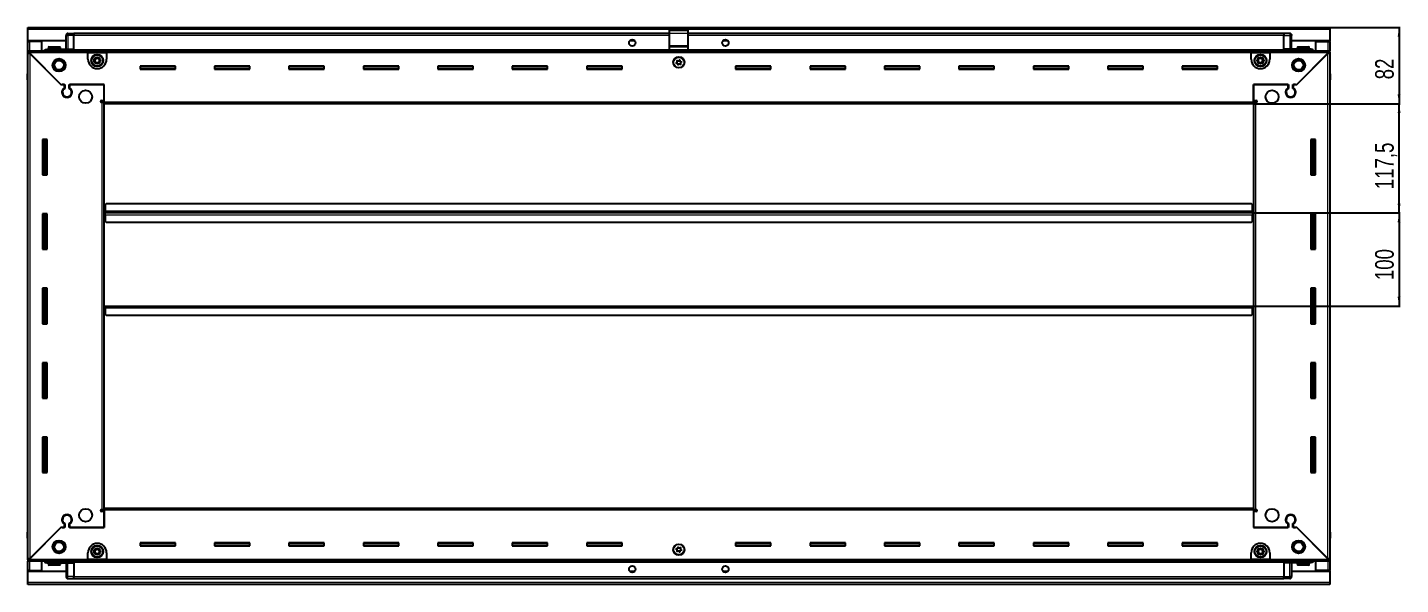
# Model space of a CAD drawing. Header units: millimetres. Extents: x 1256 to 5857, y -275 to 1912.
# Drawn here: x 4382 to 5857, y 1148 to 1747 of the extents above; entities that cross this region are included whole.
import ezdxf

# ---------------------------------------------------------------- set-up
doc = ezdxf.new("R2010")
doc.units = ezdxf.units.MM
doc.layers.add('FORMAT', color=7, linetype='Continuous')
doc.styles.add('SLDTEXTSTYLE0', font='TXT', dxfattribs={"width": 0.75})
doc.dimstyles.new('SLDDIMSTYLE0', dxfattribs={"dimtxt": 20, "dimasz": 10, "dimexe": 0, "dimexo": 0.0625, "dimgap": 5, "dimtad": 2, "dimdec": 1, "dimrnd": 1e-09, "dimzin": 12, "dimdsep": 46, "dimtxsty": 'SLDTEXTSTYLE0', "dimsah": 1, "dimcen": 0.09, "dimadec": 0, "dimazin": 3, "dimtfac": 1, "dimtofl": 0, "dimtmove": 0, "dimatfit": 3, "dimfxl": 0, "dimfrac": 2, "dimtolj": 1, "dimtzin": 12, "dimarcsym": 0})

# ---------------------------------------------------------------- blocks, each defined once
blk = doc.blocks.new('_D_6')
at = {"layer": 'FORMAT'}
for p, q in [((5781.3, 1746.6), (5856.8, 1746.6)), ((5855.8, 1746.6), (5855.8, 1664.6)), ((5699.3, 1664.6), (5856.8, 1664.6))]:
    blk.add_line(p, q, dxfattribs=at)
for points in [[(5855.8, 1746.6), (5854.2, 1736.6), (5857.3, 1736.6)], [(5855.8, 1664.6), (5857.3, 1674.6), (5854.2, 1674.6)]]:
    blk.add_solid(points, dxfattribs=at)
at = {"layer": 'FORMAT', "insert": (5830, 1690.8), "char_height": 20, "attachment_point": 1, "rotation": 90, "style": 'SLDTEXTSTYLE0'}
blk.add_mtext('82', dxfattribs=at)
blk = doc.blocks.new('_D_7')
at = {"layer": 'FORMAT'}
for p, q in [((5699.3, 1664.6), (5856.8, 1664.6)), ((5855.8, 1547.1), (5855.8, 1664.6)), ((5698.3, 1547.1), (5856.8, 1547.1))]:
    blk.add_line(p, q, dxfattribs=at)
for points in [[(5855.8, 1664.6), (5854.2, 1654.6), (5857.3, 1654.6)], [(5855.8, 1547.1), (5857.3, 1557.1), (5854.2, 1557.1)]]:
    blk.add_solid(points, dxfattribs=at)
at = {"layer": 'FORMAT', "insert": (5830, 1572.6), "char_height": 20, "attachment_point": 1, "rotation": 90, "style": 'SLDTEXTSTYLE0'}
blk.add_mtext('117,5', dxfattribs=at)
blk = doc.blocks.new('_D_8')
at = {"layer": 'FORMAT'}
for p, q in [((5698.3, 1547.1), (5856.8, 1547.1)), ((5855.8, 1547.1), (5855.8, 1447.1)), ((5698.3, 1447.1), (5856.8, 1447.1))]:
    blk.add_line(p, q, dxfattribs=at)
for points in [[(5855.8, 1547.1), (5854.2, 1537.1), (5857.3, 1537.1)], [(5855.8, 1447.1), (5857.3, 1457.1), (5854.2, 1457.1)]]:
    blk.add_solid(points, dxfattribs=at)
at = {"layer": 'FORMAT', "insert": (5830, 1474.9), "char_height": 20, "attachment_point": 1, "rotation": 90, "style": 'SLDTEXTSTYLE0'}
blk.add_mtext('100', dxfattribs=at)

msp = doc.modelspace()

# ---------------------------------------------------------------- linework, layer by layer
at = {"color": 7, "linetype": 'Continuous', "lineweight": 25}
for p, q in [((4382.27, 1744.5), (4382.27, 1746.6)), ((4382.27, 1746.6), (5781.27, 1746.6)), ((4382.27, 1732.1), (4382.27, 1744.5)), ((5071.77, 1743.6), (5091.77, 1743.6)), ((5071.77, 1740.34), (5071.77, 1743.6)), ((5091.77, 1740.34), (5091.77, 1743.6)), ((5781.27, 1746.6), (5781.27, 1744.5)), ((5781.27, 1744.5), (5781.27, 1732.1)), ((4423.27, 1732.1), (4382.27, 1732.1)), ((4382.27, 1731.6), (4382.27, 1732.1)), ((4382.27, 1721.35), (4382.27, 1731.6)), ((4382.27, 1731.6), (4384.37, 1731.6)), ((4383.77, 1731.6), (4383.77, 1732.1)), ((4397.27, 1731.6), (4384.37, 1731.6)), ((4397.27, 1721.35), (4397.27, 1731.6)), ((4423.27, 1723.1), (4423.27, 1738.1)), ((4423.95, 1739.6), (4423.95, 1739.6)), ((4425.27, 1740.1), (4431.77, 1740.1)), ((4425.27, 1740.1), (4431.77, 1740.1)), ((4431.77, 1740.1), (4431.77, 1740.1)), ((4431.77, 1740.1), (4431.77, 1740.1)), ((4431.77, 1740.1), (4431.77, 1738.1)), ((5071.77, 1739.95), (4431.77, 1739.95)), ((4431.77, 1723.1), (4431.77, 1738.1)), ((5034.64, 1732.1), (5028.9, 1732.1)), ((5071.77, 1727.19), (5071.77, 1740.34)), ((5071.77, 1726.1), (5071.77, 1727.19)), ((5091.77, 1727.19), (5091.77, 1740.34)), ((5731.77, 1739.95), (5091.77, 1739.95)), ((5091.77, 1726.1), (5091.77, 1727.19)), ((5134.64, 1732.1), (5128.9, 1732.1)), ((5731.77, 1740.1), (5731.77, 1740.1)), ((5738.27, 1740.1), (5731.77, 1740.1)), ((5738.27, 1740.1), (5731.77, 1740.1)), ((5731.77, 1740.1), (5731.77, 1738.1)), ((5731.77, 1723.1), (5731.77, 1738.1)), ((5740.27, 1738.1), (5740.27, 1738.1)), ((5740.27, 1723.1), (5740.27, 1738.1)), ((5781.27, 1732.1), (5740.27, 1732.1)), ((5766.27, 1721.35), (5766.27, 1731.6)), ((5766.27, 1731.6), (5779.17, 1731.6)), ((5779.17, 1731.6), (5781.27, 1731.6)), ((5779.77, 1731.6), (5779.77, 1732.1)), ((5781.27, 1731.6), (5781.27, 1732.1)), ((5781.27, 1731.6), (5781.27, 1721.35)), ((4382.27, 1719.85), (4382.27, 1721.35)), ((4382.27, 1721.35), (4383.27, 1721.35)), ((4382.27, 1719.35), (4382.27, 1719.85)), ((4382.27, 1719.85), (4383.27, 1719.85)), ((4382.27, 1174.85), (4382.27, 1719.35)), ((4383.77, 1719.35), (4382.27, 1719.35)), ((4383.27, 1721.35), (4446.77, 1721.35)), ((4383.27, 1719.85), (4383.27, 1721.35)), ((4383.87, 1719.25), (4417.77, 1685.35)), ((4418.47, 1684.65), (4384.37, 1718.75)), ((4402.77, 1723.1), (4431.77, 1723.1)), ((4404.27, 1725), (4404.27, 1723.1)), ((4405.07, 1725.8), (4416.47, 1725.8)), ((4417.27, 1723.1), (4417.27, 1725)), ((4431.7, 1721.35), (4431.77, 1723.07)), ((4431.77, 1723.1), (4431.77, 1722.6)), ((4431.77, 1721.95), (5731.77, 1721.95)), ((4446.77, 1719.25), (4446.77, 1721.35)), ((4446.77, 1721.35), (4466.77, 1721.35)), ((4446.77, 1719.85), (4466.77, 1719.85)), ((4446.77, 1712.35), (4446.77, 1719.25)), ((4466.77, 1721.35), (4466.77, 1719.25)), ((4466.77, 1721.35), (5696.77, 1721.35)), ((4466.77, 1719.25), (4466.77, 1712.35)), ((5071.77, 1726.1), (5091.77, 1726.1)), ((5071.77, 1722.6), (5071.77, 1726.1)), ((5071.77, 1722.6), (5091.77, 1722.6)), ((5075.77, 1722.6), (5075.77, 1721.95)), ((5078.27, 1721.95), (5078.27, 1722.6)), ((5085.27, 1721.95), (5085.27, 1722.6)), ((5087.77, 1721.95), (5087.77, 1722.6)), ((5091.77, 1722.6), (5091.77, 1726.1)), ((5696.77, 1719.25), (5696.77, 1721.35)), ((5696.77, 1721.35), (5716.77, 1721.35)), ((5696.77, 1719.85), (5716.77, 1719.85)), ((5696.77, 1712.35), (5696.77, 1719.25)), ((5716.77, 1721.35), (5716.77, 1719.25)), ((5716.77, 1721.35), (5780.27, 1721.35)), ((5716.77, 1719.25), (5716.77, 1712.35)), ((5731.77, 1723.1), (5731.77, 1722.6)), ((5760.77, 1723.1), (5731.77, 1723.1)), ((5731.77, 1723.07), (5731.85, 1721.35)), ((5779.17, 1718.75), (5745.07, 1684.65)), ((5745.77, 1685.35), (5779.67, 1719.25)), ((5746.27, 1725), (5746.27, 1723.1)), ((5747.07, 1725.8), (5758.47, 1725.8)), ((5759.27, 1723.1), (5759.27, 1725)), ((5779.77, 1719.35), (5781.27, 1719.35)), ((5780.27, 1719.85), (5780.27, 1721.35)), ((5780.27, 1721.35), (5781.27, 1721.35)), ((5780.27, 1719.85), (5781.27, 1719.85)), ((5781.27, 1719.85), (5781.27, 1721.35)), ((5781.27, 1719.85), (5781.27, 1719.35)), ((5781.27, 1719.35), (5781.27, 1174.85)), ((4540.77, 1705.1), (4502.77, 1705.1)), ((4502.77, 1705.1), (4502.77, 1701.6)), ((4540.77, 1702.35), (4502.77, 1702.35)), ((4502.77, 1701.6), (4540.77, 1701.6)), ((4540.77, 1701.6), (4540.77, 1705.1)), ((4620.77, 1705.1), (4582.77, 1705.1)), ((4582.77, 1705.1), (4582.77, 1701.6)), ((4620.77, 1702.35), (4582.77, 1702.35)), ((4582.77, 1701.6), (4620.77, 1701.6)), ((4620.77, 1701.6), (4620.77, 1705.1)), ((4700.77, 1705.1), (4662.77, 1705.1)), ((4662.77, 1705.1), (4662.77, 1701.6)), ((4700.77, 1702.35), (4662.77, 1702.35)), ((4662.77, 1701.6), (4700.77, 1701.6)), ((4700.77, 1701.6), (4700.77, 1705.1)), ((4780.77, 1705.1), (4742.77, 1705.1)), ((4742.77, 1705.1), (4742.77, 1701.6)), ((4780.77, 1702.35), (4742.77, 1702.35)), ((4742.77, 1701.6), (4780.77, 1701.6)), ((4780.77, 1701.6), (4780.77, 1705.1)), ((4860.77, 1705.1), (4822.77, 1705.1)), ((4822.77, 1705.1), (4822.77, 1701.6)), ((4860.77, 1702.35), (4822.77, 1702.35)), ((4822.77, 1701.6), (4860.77, 1701.6)), ((4860.77, 1701.6), (4860.77, 1705.1)), ((4940.77, 1705.1), (4902.77, 1705.1)), ((4902.77, 1705.1), (4902.77, 1701.6)), ((4940.77, 1702.35), (4902.77, 1702.35)), ((4902.77, 1701.6), (4940.77, 1701.6)), ((4940.77, 1701.6), (4940.77, 1705.1)), ((5020.77, 1705.1), (4982.77, 1705.1)), ((4982.77, 1705.1), (4982.77, 1701.6)), ((5020.77, 1702.35), (4982.77, 1702.35)), ((4982.77, 1701.6), (5020.77, 1701.6)), ((5020.77, 1701.6), (5020.77, 1705.1)), ((5180.77, 1705.1), (5142.77, 1705.1)), ((5142.77, 1705.1), (5142.77, 1701.6)), ((5180.77, 1702.35), (5142.77, 1702.35)), ((5142.77, 1701.6), (5180.77, 1701.6)), ((5180.77, 1701.6), (5180.77, 1705.1)), ((5260.77, 1705.1), (5222.77, 1705.1)), ((5222.77, 1705.1), (5222.77, 1701.6)), ((5260.77, 1702.35), (5222.77, 1702.35)), ((5222.77, 1701.6), (5260.77, 1701.6)), ((5260.77, 1701.6), (5260.77, 1705.1)), ((5340.77, 1705.1), (5302.77, 1705.1)), ((5302.77, 1705.1), (5302.77, 1701.6)), ((5340.77, 1702.35), (5302.77, 1702.35)), ((5302.77, 1701.6), (5340.77, 1701.6)), ((5340.77, 1701.6), (5340.77, 1705.1)), ((5420.77, 1705.1), (5382.77, 1705.1)), ((5382.77, 1705.1), (5382.77, 1701.6)), ((5420.77, 1702.35), (5382.77, 1702.35)), ((5382.77, 1701.6), (5420.77, 1701.6)), ((5420.77, 1701.6), (5420.77, 1705.1)), ((5500.77, 1705.1), (5462.77, 1705.1)), ((5462.77, 1705.1), (5462.77, 1701.6)), ((5500.77, 1702.35), (5462.77, 1702.35)), ((5462.77, 1701.6), (5500.77, 1701.6)), ((5500.77, 1701.6), (5500.77, 1705.1)), ((5580.77, 1705.1), (5542.77, 1705.1)), ((5542.77, 1705.1), (5542.77, 1701.6)), ((5580.77, 1702.35), (5542.77, 1702.35)), ((5542.77, 1701.6), (5580.77, 1701.6)), ((5580.77, 1701.6), (5580.77, 1705.1)), ((5660.77, 1705.1), (5622.77, 1705.1)), ((5622.77, 1705.1), (5622.77, 1701.6)), ((5660.77, 1702.35), (5622.77, 1702.35)), ((5622.77, 1701.6), (5660.77, 1701.6)), ((5660.77, 1701.6), (5660.77, 1705.1)), ((5781.27, 1697.93), (5781.27, 1697.93)), ((4381.77, 1696.6), (4381.77, 1690.1)), ((4381.77, 1690.1), (4381.77, 1696.6)), ((4381.77, 1690.1), (4381.77, 1690.1)), ((4382.27, 1690.1), (4381.77, 1690.1)), ((4381.92, 1690.1), (4381.92, 1204.1)), ((4417.77, 1685.35), (4421.97, 1685.35)), ((4419.17, 1685.35), (4418.47, 1684.65)), ((4421.27, 1685.35), (4419.17, 1685.35)), ((4421.27, 1685.35), (4421.27, 1681.46)), ((4421.97, 1685.35), (4421.97, 1681.07)), ((4426.57, 1685.35), (4464.27, 1685.35)), ((4426.57, 1681.07), (4426.57, 1685.35)), ((4427.27, 1681.46), (4427.27, 1685.35)), ((4464.27, 1685.35), (4427.27, 1685.35)), ((4464.27, 1666.7), (4464.27, 1685.35)), ((4464.27, 1668.1), (4464.27, 1685.35)), ((5699.27, 1685.35), (5736.97, 1685.35)), ((5699.27, 1666.7), (5699.27, 1685.35)), ((5699.27, 1685.35), (5699.27, 1668.1)), ((5736.27, 1685.35), (5699.27, 1685.35)), ((5736.27, 1685.35), (5736.27, 1681.46)), ((5736.97, 1685.35), (5736.97, 1681.07)), ((5741.57, 1685.35), (5745.77, 1685.35)), ((5741.57, 1681.07), (5741.57, 1685.35)), ((5744.37, 1685.35), (5742.27, 1685.35)), ((5742.27, 1681.46), (5742.27, 1685.35)), ((5745.07, 1684.65), (5744.37, 1685.35)), ((5781.27, 1690.1), (5781.77, 1690.1)), ((5781.62, 1204.1), (5781.62, 1690.1)), ((5781.77, 1696.6), (5781.77, 1690.1)), ((5781.77, 1690.1), (5781.77, 1696.6)), ((5781.77, 1690.1), (5781.77, 1690.1)), ((5781.77, 1690.1), (5781.77, 1690.1)), ((4422.27, 1672.49), (4422.27, 1671.73)), ((4461.42, 1668.1), (4464.27, 1668.1)), ((5699.27, 1668.1), (5702.12, 1668.1)), ((5741.27, 1672.49), (5741.27, 1671.73)), ((4462.17, 1666.1), (4461.42, 1666.1)), ((4462.17, 1666.1), (4464.27, 1666.1)), ((4464.27, 1667.1), (4462.27, 1667.1)), ((4462.27, 1667.1), (4462.27, 1666.1)), ((4464.27, 1664.6), (4464.27, 1666.7)), ((5699.27, 1664.6), (4464.27, 1664.6)), ((4464.27, 1229.6), (4464.27, 1664.6)), ((5701.27, 1667.1), (5699.27, 1667.1)), ((5699.27, 1666.7), (5699.27, 1664.6)), ((5699.27, 1666.1), (5701.37, 1666.1)), ((5699.27, 1664.6), (5699.27, 1229.6)), ((5701.27, 1666.1), (5701.27, 1667.1)), ((5702.12, 1666.1), (5701.37, 1666.1)), ((4402.77, 1626.1), (4397.77, 1626.1)), ((4397.77, 1626.1), (4397.77, 1588.1)), ((4399.92, 1588.1), (4399.92, 1626.1)), ((4401.71, 1588.1), (4401.71, 1626.1)), ((4401.75, 1588.1), (4401.75, 1626.1)), ((4402.77, 1588.1), (4402.77, 1626.1)), ((5760.77, 1626.1), (5760.77, 1588.1)), ((5765.77, 1626.1), (5760.77, 1626.1)), ((5761.79, 1626.1), (5761.79, 1588.1)), ((5761.83, 1626.1), (5761.83, 1588.1)), ((5763.62, 1626.1), (5763.62, 1588.1)), ((5765.77, 1588.1), (5765.77, 1626.1)), ((4397.77, 1588.1), (4402.77, 1588.1)), ((5760.77, 1588.1), (5765.77, 1588.1)), ((4465.27, 1549.95), (4465.02, 1549.95)), ((4465.02, 1549.95), (4465.02, 1547.1)), ((4466.27, 1557.1), (4465.27, 1556.1)), ((4465.27, 1556.1), (4465.27, 1549.2)), ((5697.27, 1557.1), (4466.27, 1557.1)), ((5698.27, 1556.1), (5697.27, 1557.1)), ((5698.27, 1549.2), (5698.27, 1556.1)), ((5698.52, 1549.95), (5698.27, 1549.95)), ((5698.52, 1547.1), (5698.52, 1549.95)), ((4402.77, 1546.1), (4397.77, 1546.1)), ((4397.77, 1546.1), (4397.77, 1508.1)), ((4399.92, 1508.1), (4399.92, 1546.1)), ((4401.71, 1508.1), (4401.71, 1546.1)), ((4401.75, 1508.1), (4401.75, 1546.1)), ((4402.77, 1508.1), (4402.77, 1546.1)), ((4465.02, 1547.1), (4464.27, 1547.1)), ((4465.02, 1547.1), (4465.02, 1544.25)), ((4465.02, 1544.25), (4465.27, 1544.25)), ((4465.27, 1547.1), (4465.27, 1549.2)), ((4465.27, 1545), (4465.27, 1547.1)), ((5698.27, 1547.1), (4465.27, 1547.1)), ((4465.27, 1545), (4465.27, 1538.1)), ((4465.27, 1538.1), (4466.27, 1537.1)), ((4466.27, 1537.1), (5697.27, 1537.1)), ((5697.27, 1537.1), (5698.27, 1538.1)), ((5698.27, 1549.2), (5698.27, 1547.1)), ((5698.27, 1547.1), (5698.27, 1545)), ((5698.27, 1538.1), (5698.27, 1545)), ((5698.27, 1544.25), (5698.52, 1544.25)), ((5698.52, 1544.25), (5698.52, 1547.1)), ((5699.27, 1547.1), (5698.52, 1547.1)), ((5760.77, 1546.1), (5760.77, 1508.1)), ((5765.77, 1546.1), (5760.77, 1546.1)), ((5761.79, 1546.1), (5761.79, 1508.1)), ((5761.83, 1546.1), (5761.83, 1508.1)), ((5763.62, 1546.1), (5763.62, 1508.1)), ((5765.77, 1508.1), (5765.77, 1546.1)), ((4397.77, 1508.1), (4402.77, 1508.1)), ((5760.77, 1508.1), (5765.77, 1508.1)), ((4402.77, 1466.1), (4397.77, 1466.1)), ((4397.77, 1466.1), (4397.77, 1428.1)), ((4399.92, 1428.1), (4399.92, 1466.1)), ((4401.71, 1428.1), (4401.71, 1466.1)), ((4401.75, 1428.1), (4401.75, 1466.1)), ((4402.77, 1428.1), (4402.77, 1466.1)), ((5760.77, 1466.1), (5760.77, 1428.1)), ((5765.77, 1466.1), (5760.77, 1466.1)), ((5761.79, 1466.1), (5761.79, 1428.1)), ((5761.83, 1466.1), (5761.83, 1428.1)), ((5763.62, 1466.1), (5763.62, 1428.1)), ((5765.77, 1428.1), (5765.77, 1466.1)), ((4464.27, 1447.1), (4465.02, 1447.1)), ((4465.02, 1447.1), (4465.02, 1444.25)), ((4465.27, 1445), (4465.27, 1447.1)), ((4465.27, 1447.1), (5698.27, 1447.1)), ((5698.27, 1447.1), (5698.27, 1445)), ((5698.52, 1444.25), (5698.52, 1447.1)), ((5698.52, 1447.1), (5699.27, 1447.1)), ((4465.02, 1444.25), (4465.27, 1444.25)), ((4465.27, 1445), (4465.27, 1438.1)), ((4465.27, 1438.1), (4466.27, 1437.1)), ((4466.27, 1437.1), (5697.27, 1437.1)), ((5697.27, 1437.1), (5698.27, 1438.1)), ((5698.27, 1438.1), (5698.27, 1445)), ((5698.27, 1444.25), (5698.52, 1444.25)), ((4397.77, 1428.1), (4402.77, 1428.1)), ((5760.77, 1428.1), (5765.77, 1428.1)), ((4402.77, 1386.1), (4397.77, 1386.1)), ((4397.77, 1386.1), (4397.77, 1348.1)), ((4399.92, 1348.1), (4399.92, 1386.1)), ((4401.71, 1348.1), (4401.71, 1386.1)), ((4401.75, 1348.1), (4401.75, 1386.1)), ((4402.77, 1348.1), (4402.77, 1386.1)), ((5760.77, 1386.1), (5760.77, 1348.1)), ((5765.77, 1386.1), (5760.77, 1386.1)), ((5761.79, 1386.1), (5761.79, 1348.1)), ((5761.83, 1386.1), (5761.83, 1348.1)), ((5763.62, 1386.1), (5763.62, 1348.1)), ((5765.77, 1348.1), (5765.77, 1386.1)), ((4397.77, 1348.1), (4402.77, 1348.1)), ((5760.77, 1348.1), (5765.77, 1348.1)), ((4402.77, 1306.1), (4397.77, 1306.1)), ((4397.77, 1306.1), (4397.77, 1268.1)), ((4399.92, 1268.1), (4399.92, 1306.1)), ((4401.71, 1268.1), (4401.71, 1306.1)), ((4401.75, 1268.1), (4401.75, 1306.1)), ((4402.77, 1268.1), (4402.77, 1306.1)), ((5760.77, 1306.1), (5760.77, 1268.1)), ((5765.77, 1306.1), (5760.77, 1306.1)), ((5761.79, 1306.1), (5761.79, 1268.1)), ((5761.83, 1306.1), (5761.83, 1268.1)), ((5763.62, 1306.1), (5763.62, 1268.1)), ((5765.77, 1268.1), (5765.77, 1306.1)), ((4397.77, 1268.1), (4402.77, 1268.1)), ((5760.77, 1268.1), (5765.77, 1268.1)), ((4461.42, 1228.1), (4462.17, 1228.1)), ((4464.27, 1226.1), (4461.42, 1226.1)), ((4464.27, 1228.1), (4462.17, 1228.1)), ((4462.27, 1228.1), (4462.27, 1227.1)), ((4462.27, 1227.1), (4464.27, 1227.1)), ((4464.27, 1229.6), (5699.27, 1229.6)), ((4464.27, 1227.5), (4464.27, 1229.6)), ((4464.27, 1227.5), (4464.27, 1208.85)), ((4464.27, 1208.85), (4464.27, 1226.1)), ((5699.27, 1229.6), (5699.27, 1227.5)), ((5701.37, 1228.1), (5699.27, 1228.1)), ((5699.27, 1227.5), (5699.27, 1208.85)), ((5699.27, 1227.1), (5701.27, 1227.1)), ((5699.27, 1226.1), (5699.27, 1208.85)), ((5702.12, 1226.1), (5699.27, 1226.1)), ((5701.27, 1227.1), (5701.27, 1228.1)), ((5701.37, 1228.1), (5702.12, 1228.1)), ((4421.27, 1212.74), (4421.27, 1208.85)), ((4421.97, 1213.14), (4421.97, 1208.85)), ((4422.27, 1222.48), (4422.27, 1221.72)), ((4426.57, 1208.85), (4426.57, 1213.14)), ((4427.27, 1208.85), (4427.27, 1212.74)), ((5736.27, 1212.74), (5736.27, 1208.85)), ((5736.97, 1213.14), (5736.97, 1208.85)), ((5741.27, 1222.48), (5741.27, 1221.72)), ((5741.57, 1208.85), (5741.57, 1213.14)), ((5742.27, 1208.85), (5742.27, 1212.74)), ((4381.77, 1204.1), (4381.77, 1204.1)), ((4381.77, 1197.6), (4381.77, 1204.1)), ((4381.77, 1204.1), (4381.77, 1204.1)), ((4381.77, 1204.1), (4381.77, 1197.6)), ((4382.27, 1204.1), (4381.77, 1204.1)), ((4382.27, 1196.28), (4382.27, 1196.28)), ((4417.77, 1208.85), (4383.87, 1174.95)), ((4384.37, 1175.45), (4418.47, 1209.55)), ((4421.97, 1208.85), (4417.77, 1208.85)), ((4418.47, 1209.55), (4419.17, 1208.85)), ((4419.17, 1208.85), (4421.27, 1208.85)), ((4464.27, 1208.85), (4426.57, 1208.85)), ((4427.27, 1208.85), (4464.27, 1208.85)), ((5736.97, 1208.85), (5699.27, 1208.85)), ((5699.27, 1208.85), (5736.27, 1208.85)), ((5745.77, 1208.85), (5741.57, 1208.85)), ((5742.27, 1208.85), (5744.37, 1208.85)), ((5744.37, 1208.85), (5745.07, 1209.55)), ((5745.07, 1209.55), (5779.17, 1175.45)), ((5779.67, 1174.95), (5745.77, 1208.85)), ((5781.27, 1204.1), (5781.77, 1204.1)), ((5781.77, 1204.1), (5781.77, 1204.1)), ((5781.77, 1197.6), (5781.77, 1204.1)), ((5781.77, 1204.1), (5781.77, 1197.6)), ((4446.77, 1174.95), (4446.77, 1181.85)), ((4466.77, 1181.85), (4466.77, 1174.95)), ((4540.77, 1192.6), (4502.77, 1192.6)), ((4502.77, 1192.6), (4502.77, 1189.1)), ((4502.77, 1191.85), (4540.77, 1191.85)), ((4502.77, 1189.1), (4540.77, 1189.1)), ((4540.77, 1189.1), (4540.77, 1192.6)), ((4620.77, 1192.6), (4582.77, 1192.6)), ((4582.77, 1192.6), (4582.77, 1189.1)), ((4582.77, 1191.85), (4620.77, 1191.85)), ((4582.77, 1189.1), (4620.77, 1189.1)), ((4620.77, 1189.1), (4620.77, 1192.6)), ((4700.77, 1192.6), (4662.77, 1192.6)), ((4662.77, 1192.6), (4662.77, 1189.1)), ((4662.77, 1191.85), (4700.77, 1191.85)), ((4662.77, 1189.1), (4700.77, 1189.1)), ((4700.77, 1189.1), (4700.77, 1192.6)), ((4780.77, 1192.6), (4742.77, 1192.6)), ((4742.77, 1192.6), (4742.77, 1189.1)), ((4742.77, 1191.85), (4780.77, 1191.85)), ((4742.77, 1189.1), (4780.77, 1189.1)), ((4780.77, 1189.1), (4780.77, 1192.6)), ((4860.77, 1192.6), (4822.77, 1192.6)), ((4822.77, 1192.6), (4822.77, 1189.1)), ((4822.77, 1191.85), (4860.77, 1191.85)), ((4822.77, 1189.1), (4860.77, 1189.1)), ((4860.77, 1189.1), (4860.77, 1192.6)), ((4940.77, 1192.6), (4902.77, 1192.6)), ((4902.77, 1192.6), (4902.77, 1189.1)), ((4902.77, 1191.85), (4940.77, 1191.85)), ((4902.77, 1189.1), (4940.77, 1189.1)), ((4940.77, 1189.1), (4940.77, 1192.6)), ((5020.77, 1192.6), (4982.77, 1192.6)), ((4982.77, 1192.6), (4982.77, 1189.1)), ((4982.77, 1191.85), (5020.77, 1191.85)), ((4982.77, 1189.1), (5020.77, 1189.1)), ((5020.77, 1189.1), (5020.77, 1192.6)), ((5180.77, 1192.6), (5142.77, 1192.6)), ((5142.77, 1192.6), (5142.77, 1189.1)), ((5142.77, 1191.85), (5180.77, 1191.85)), ((5142.77, 1189.1), (5180.77, 1189.1)), ((5180.77, 1189.1), (5180.77, 1192.6)), ((5260.77, 1192.6), (5222.77, 1192.6)), ((5222.77, 1192.6), (5222.77, 1189.1)), ((5222.77, 1191.85), (5260.77, 1191.85)), ((5222.77, 1189.1), (5260.77, 1189.1)), ((5260.77, 1189.1), (5260.77, 1192.6)), ((5340.77, 1192.6), (5302.77, 1192.6)), ((5302.77, 1192.6), (5302.77, 1189.1)), ((5302.77, 1191.85), (5340.77, 1191.85)), ((5302.77, 1189.1), (5340.77, 1189.1)), ((5340.77, 1189.1), (5340.77, 1192.6)), ((5420.77, 1192.6), (5382.77, 1192.6)), ((5382.77, 1192.6), (5382.77, 1189.1)), ((5382.77, 1191.85), (5420.77, 1191.85)), ((5382.77, 1189.1), (5420.77, 1189.1)), ((5420.77, 1189.1), (5420.77, 1192.6)), ((5500.77, 1192.6), (5462.77, 1192.6)), ((5462.77, 1192.6), (5462.77, 1189.1)), ((5462.77, 1191.85), (5500.77, 1191.85)), ((5462.77, 1189.1), (5500.77, 1189.1)), ((5500.77, 1189.1), (5500.77, 1192.6)), ((5580.77, 1192.6), (5542.77, 1192.6)), ((5542.77, 1192.6), (5542.77, 1189.1)), ((5542.77, 1191.85), (5580.77, 1191.85)), ((5542.77, 1189.1), (5580.77, 1189.1)), ((5580.77, 1189.1), (5580.77, 1192.6)), ((5660.77, 1192.6), (5622.77, 1192.6)), ((5622.77, 1192.6), (5622.77, 1189.1)), ((5622.77, 1191.85), (5660.77, 1191.85)), ((5622.77, 1189.1), (5660.77, 1189.1)), ((5660.77, 1189.1), (5660.77, 1192.6)), ((5696.77, 1174.95), (5696.77, 1181.85)), ((5716.77, 1181.85), (5716.77, 1174.95)), ((4382.27, 1174.35), (4382.27, 1174.85)), ((4383.77, 1174.85), (4382.27, 1174.85)), ((4382.27, 1174.35), (4382.27, 1172.85)), ((4383.27, 1174.35), (4382.27, 1174.35)), ((4382.27, 1162.6), (4382.27, 1172.85)), ((4383.27, 1172.85), (4382.27, 1172.85)), ((4383.27, 1174.35), (4383.27, 1172.85)), ((4446.77, 1172.85), (4383.27, 1172.85)), ((4397.27, 1162.6), (4397.27, 1172.85)), ((4402.77, 1171.1), (4431.77, 1171.1)), ((4404.27, 1171.1), (4404.27, 1169.2)), ((4408.84, 1168.4), (4405.07, 1168.4)), ((4416.47, 1168.4), (4408.84, 1168.4)), ((4417.27, 1169.2), (4417.27, 1171.1)), ((4423.27, 1171.1), (4423.27, 1156.1)), ((4431.77, 1171.14), (4431.7, 1172.85)), ((5731.77, 1172.25), (4431.77, 1172.25)), ((4431.77, 1171.1), (4431.77, 1171.6)), ((4431.77, 1171.1), (4431.77, 1156.1)), ((4446.77, 1172.85), (4446.77, 1174.95)), ((4466.77, 1174.35), (4446.77, 1174.35)), ((4466.77, 1172.85), (4446.77, 1172.85)), ((4466.77, 1174.95), (4466.77, 1172.85)), ((5696.77, 1172.85), (4466.77, 1172.85)), ((5696.77, 1172.85), (5696.77, 1174.95)), ((5716.77, 1174.35), (5696.77, 1174.35)), ((5716.77, 1172.85), (5696.77, 1172.85)), ((5716.77, 1174.95), (5716.77, 1172.85)), ((5780.27, 1172.85), (5716.77, 1172.85)), ((5731.85, 1172.85), (5731.77, 1171.14)), ((5731.77, 1171.1), (5731.77, 1171.6)), ((5760.77, 1171.1), (5731.77, 1171.1)), ((5731.77, 1171.1), (5731.77, 1156.1)), ((5740.27, 1171.1), (5740.27, 1156.1)), ((5746.27, 1171.1), (5746.27, 1169.2)), ((5754.06, 1168.4), (5747.07, 1168.4)), ((5758.47, 1168.4), (5754.06, 1168.4)), ((5759.27, 1169.2), (5759.27, 1171.1)), ((5766.27, 1162.6), (5766.27, 1172.85)), ((5779.77, 1174.85), (5781.27, 1174.85)), ((5780.27, 1174.35), (5780.27, 1172.85)), ((5781.27, 1174.35), (5780.27, 1174.35)), ((5781.27, 1172.85), (5780.27, 1172.85)), ((5781.27, 1174.85), (5781.27, 1174.35)), ((5781.27, 1174.35), (5781.27, 1172.85)), ((5781.27, 1172.85), (5781.27, 1162.6)), ((4384.37, 1162.6), (4382.27, 1162.6)), ((4382.27, 1162.1), (4382.27, 1162.6)), ((4382.27, 1162.1), (4423.27, 1162.1)), ((4382.27, 1149.7), (4382.27, 1162.1)), ((4383.77, 1162.1), (4383.77, 1162.6)), ((4384.37, 1162.6), (4397.27, 1162.6)), ((4423.27, 1156.1), (4423.27, 1156.1)), ((4425.27, 1154.1), (4431.77, 1154.1)), ((4425.27, 1154.1), (4431.77, 1154.1)), ((4431.77, 1154.1), (4431.77, 1156.1)), ((4431.77, 1154.25), (5731.77, 1154.25)), ((4431.77, 1154.1), (4431.77, 1154.1)), ((5028.9, 1162.1), (5034.64, 1162.1)), ((5128.9, 1162.1), (5134.64, 1162.1)), ((5731.77, 1154.1), (5731.77, 1156.1)), ((5738.27, 1154.1), (5731.77, 1154.1)), ((5731.77, 1154.1), (5731.77, 1154.1)), ((5731.77, 1154.1), (5731.77, 1154.1)), ((5738.27, 1154.1), (5731.77, 1154.1)), ((5739.59, 1154.6), (5739.59, 1154.6)), ((5740.27, 1162.1), (5781.27, 1162.1)), ((5779.17, 1162.6), (5766.27, 1162.6)), ((5781.27, 1162.6), (5779.17, 1162.6)), ((5779.77, 1162.1), (5779.77, 1162.6)), ((5781.27, 1162.1), (5781.27, 1162.6)), ((5781.27, 1162.1), (5781.27, 1149.7)), ((4382.27, 1147.6), (4382.27, 1149.7)), ((5781.27, 1147.6), (4382.27, 1147.6)), ((5781.27, 1149.7), (5781.27, 1147.6))]:
    msp.add_line(p, q, dxfattribs=at)
at = {"color": 8, "linetype": 'Continuous', "lineweight": 18}
for p, q in [((5781.27, 1744.5), (4382.27, 1744.5)), ((4384.37, 1731.6), (4384.37, 1732.1)), ((4384.37, 1721.35), (4384.37, 1731.6)), ((4423.27, 1738.1), (4425.27, 1738.1)), ((4425.27, 1740.1), (4425.27, 1738.1)), ((4425.27, 1738.1), (4425.27, 1723.1)), ((4431.77, 1738.1), (4425.27, 1738.1)), ((5071.77, 1737.95), (4431.77, 1737.95)), ((5071.77, 1740.34), (5091.77, 1740.34)), ((5071.77, 1727.19), (5091.77, 1727.19)), ((5731.77, 1737.95), (5091.77, 1737.95)), ((5731.77, 1738.1), (5738.27, 1738.1)), ((5738.27, 1740.1), (5738.27, 1738.1)), ((5740.27, 1738.1), (5738.27, 1738.1)), ((5738.27, 1738.1), (5738.27, 1723.1)), ((5779.17, 1732.1), (5779.17, 1731.6)), ((5779.17, 1731.6), (5779.17, 1721.35)), ((4446.77, 1719.25), (4383.87, 1719.25)), ((4384.37, 1718.75), (4384.37, 1175.45)), ((4404.27, 1725), (4417.27, 1725)), ((5071.77, 1722.6), (4431.77, 1722.6)), ((5731.77, 1721.37), (4431.77, 1721.37)), ((4446.77, 1719.25), (4466.77, 1719.25)), ((5696.77, 1719.25), (4466.77, 1719.25)), ((5077.77, 1721.95), (5077.77, 1722.6)), ((5085.77, 1721.95), (5085.77, 1722.6)), ((5731.77, 1722.6), (5091.77, 1722.6)), ((5696.77, 1719.25), (5716.77, 1719.25)), ((5779.67, 1719.25), (5716.77, 1719.25)), ((5746.27, 1725), (5759.27, 1725)), ((5779.17, 1175.45), (5779.17, 1718.75)), ((4382.27, 1696.6), (4381.77, 1696.6)), ((5781.27, 1696.6), (5781.77, 1696.6)), ((4462.17, 1228.1), (4462.17, 1666.1)), ((4464.27, 1666.7), (5699.27, 1666.7)), ((5701.37, 1666.1), (5701.37, 1228.1)), ((4399.27, 1626.1), (4399.27, 1588.1)), ((4400.51, 1626.1), (4400.51, 1588.1)), ((5763.03, 1588.1), (5763.03, 1626.1)), ((5764.27, 1588.1), (5764.27, 1626.1)), ((4399.27, 1546.1), (4399.27, 1508.1)), ((4400.51, 1546.1), (4400.51, 1508.1)), ((5698.27, 1549.2), (4465.27, 1549.2)), ((4465.27, 1545), (5698.27, 1545)), ((5763.03, 1508.1), (5763.03, 1546.1)), ((5764.27, 1508.1), (5764.27, 1546.1)), ((4399.27, 1466.1), (4399.27, 1428.1)), ((4400.51, 1466.1), (4400.51, 1428.1)), ((5763.03, 1428.1), (5763.03, 1466.1)), ((5764.27, 1428.1), (5764.27, 1466.1)), ((4465.27, 1445), (5698.27, 1445)), ((4399.27, 1386.1), (4399.27, 1348.1)), ((4400.51, 1386.1), (4400.51, 1348.1)), ((5763.03, 1348.1), (5763.03, 1386.1)), ((5764.27, 1348.1), (5764.27, 1386.1)), ((4399.27, 1306.1), (4399.27, 1268.1)), ((4400.51, 1306.1), (4400.51, 1268.1)), ((5763.03, 1268.1), (5763.03, 1306.1)), ((5764.27, 1268.1), (5764.27, 1306.1)), ((5699.27, 1227.5), (4464.27, 1227.5)), ((4382.27, 1197.6), (4381.77, 1197.6)), ((5781.27, 1197.6), (5781.77, 1197.6)), ((4383.87, 1174.95), (4446.77, 1174.95)), ((4384.37, 1162.6), (4384.37, 1172.85)), ((4408.57, 1169.2), (4404.27, 1169.2)), ((4417.27, 1169.2), (4408.57, 1169.2)), ((4425.27, 1156.1), (4425.27, 1171.1)), ((4431.77, 1172.84), (5731.77, 1172.84)), ((4431.77, 1171.6), (5731.77, 1171.6)), ((4466.77, 1174.95), (4446.77, 1174.95)), ((4466.77, 1174.95), (5696.77, 1174.95)), ((5716.77, 1174.95), (5696.77, 1174.95)), ((5716.77, 1174.95), (5779.67, 1174.95)), ((5738.27, 1156.1), (5738.27, 1171.1)), ((5754.24, 1169.2), (5746.27, 1169.2)), ((5759.27, 1169.2), (5754.24, 1169.2)), ((5779.17, 1172.85), (5779.17, 1162.6)), ((4384.37, 1162.1), (4384.37, 1162.6)), ((4423.27, 1156.1), (4425.27, 1156.1)), ((4425.27, 1154.1), (4425.27, 1156.1)), ((4431.77, 1156.1), (4425.27, 1156.1)), ((4431.77, 1156.25), (5731.77, 1156.25)), ((5731.77, 1156.1), (5738.27, 1156.1)), ((5740.27, 1156.1), (5738.27, 1156.1)), ((5738.27, 1154.1), (5738.27, 1156.1)), ((5779.17, 1162.6), (5779.17, 1162.1)), ((5781.27, 1149.7), (4382.27, 1149.7))]:
    msp.add_line(p, q, dxfattribs=at)
at = {"color": 7, "linetype": 'Continuous', "lineweight": 25, "flags": 128}
msp.add_lwpolyline([(5740.12, 1738.86), (5740.23, 1738.49), (5740.27, 1738.1)], dxfattribs=at)
at = {"color": 7, "linetype": 'Continuous', "lineweight": 25}
for centre, radius in [((5031.77, 1730.1), 3.5), ((5131.77, 1730.1), 3.5), ((4415.77, 1706.1), 7), ((4415.77, 1706.1), 6.02), ((4456.77, 1711.1), 6.5), ((4456.77, 1711.1), 3.46), ((5081.77, 1709.1), 6), ((5081.77, 1708.95), 5.79), ((5706.77, 1711.1), 6.5), ((5706.77, 1711.1), 3.46), ((5747.77, 1706.1), 7), ((5747.77, 1706.1), 6.02), ((4415.77, 1706.1), 5.1), ((5081.77, 1708.95), 1.85), ((5747.77, 1706.1), 5.1), ((4444.27, 1672.1), 7), ((5719.27, 1672.1), 7), ((4444.27, 1222.1), 7), ((5719.27, 1222.1), 7), ((4415.77, 1188.1), 7), ((4415.77, 1188.1), 6.03), ((4415.77, 1188.1), 5.1), ((4456.77, 1183.1), 6.5), ((4456.77, 1183.1), 3.46), ((5081.77, 1185.1), 6), ((5081.77, 1185.25), 5.79), ((5081.77, 1185.25), 1.85), ((5706.77, 1183.1), 6.5), ((5706.77, 1183.1), 3.46), ((5747.77, 1188.1), 7), ((5747.77, 1188.1), 6.03), ((5747.77, 1188.1), 5.1), ((5031.77, 1164.1), 3.5), ((5131.77, 1164.1), 3.5)]:
    msp.add_circle(centre, radius, dxfattribs=at)
at = {"color": 8, "linetype": 'Continuous', "lineweight": 18}
for centre in [(4456.77, 1711.1), (5706.77, 1711.1), (4456.77, 1183.1), (5706.77, 1183.1)]:
    msp.add_circle(centre, 5.7, dxfattribs=at)
at = {"color": 7, "linetype": 'Continuous', "lineweight": 25}
for centre, radius, start, end in [((4425.27, 1738.1), 2, 90, 180), ((4425.27, 1738.1), 2, 90, 131.40962), ((5738.27, 1738.1), 2, 0, 90), ((4405.07, 1725), 0.8, 90, 180), ((4416.47, 1725), 0.8, 0, 90), ((4423.07, 1723.3), 0.2, 270, 0), ((4456.77, 1712.35), 10, 180, 270), ((4456.77, 1711.1), 2.5, 134.01559, 194.01559), ((4456.77, 1711.1), 2.5, 74.01559, 134.01559), ((4456.77, 1712.35), 10, 270, 0), ((4456.77, 1711.1), 2.5, 14.01559, 74.01559), ((4456.77, 1711.1), 2.5, 314.01559, 14.01559), ((5706.77, 1712.35), 10, 180, 270), ((5706.77, 1711.1), 2.5, 160.11158, 220.11158), ((5706.77, 1711.1), 2.5, 100.11158, 160.11158), ((5706.77, 1711.1), 2.5, 40.11158, 100.11158), ((5706.77, 1712.35), 10, 270, 0), ((5706.77, 1711.1), 2.5, 340.11158, 40.11158), ((5740.47, 1723.3), 0.2, 180, 270), ((5747.07, 1725), 0.8, 90, 180), ((5758.47, 1725), 0.8, 0, 90), ((4383.77, 1696.6), 2, 138.59038, 180), ((4456.77, 1711.1), 2.5, 194.01559, 254.01559), ((4456.77, 1711.1), 2.5, 254.01559, 314.01559), ((5706.77, 1711.1), 2.5, 220.11158, 280.11158), ((5706.77, 1711.1), 2.5, 280.11158, 340.11158), ((5779.77, 1696.6), 2, 33.94202, 41.40962), ((5779.77, 1696.6), 2, 0, 41.39416), ((5779.77, 1696.6), 2, 360, 18.58003), ((4424.27, 1676.85), 5.5, 123.05573, 56.94427), ((4424.27, 1676.85), 4.8, 118.63099, 61.36901), ((4461.42, 1667.1), 1, 90, 270), ((5702.12, 1667.1), 1, 270, 90), ((5739.27, 1676.85), 5.5, 123.05573, 56.94427), ((5739.27, 1676.85), 4.8, 118.63099, 61.36901), ((4461.42, 1227.1), 1, 90, 270), ((5702.12, 1227.1), 1, 270, 90), ((4424.27, 1217.35), 5.5, 303.05573, 236.94427), ((4424.27, 1217.35), 4.8, 298.63099, 241.36901), ((5739.27, 1217.35), 5.5, 303.05573, 236.94427), ((5739.27, 1217.35), 4.8, 298.63099, 241.36901), ((4383.77, 1197.6), 2, 180, 221.39416), ((5779.77, 1197.6), 2, 318.59038, 0), ((4456.77, 1181.85), 10, 90, 180), ((4456.77, 1183.1), 2.5, 127.47401, 187.47401), ((4456.77, 1183.1), 2.5, 187.47401, 247.47401), ((4456.77, 1183.1), 2.5, 67.47401, 127.47401), ((4456.77, 1183.1), 2.5, 247.47401, 307.47401), ((4456.77, 1181.85), 10, 0, 90), ((4456.77, 1183.1), 2.5, 7.47401, 67.47401), ((4456.77, 1183.1), 2.5, 307.47401, 7.47401), ((5706.77, 1181.85), 10, 90, 180), ((5706.77, 1183.1), 2.5, 147.04236, 207.04236), ((5706.77, 1183.1), 2.5, 207.04236, 267.04236), ((5706.77, 1183.1), 2.5, 87.04236, 147.04236), ((5706.77, 1183.1), 2.5, 267.04236, 327.04236), ((5706.77, 1181.85), 10, 0, 90), ((5706.77, 1183.1), 2.5, 27.04236, 87.04236), ((5706.77, 1183.1), 2.5, 327.04236, 27.04236), ((4405.07, 1169.2), 0.8, 180, 270), ((4416.47, 1169.2), 0.8, 270, 0), ((4423.07, 1170.9), 0.2, 0, 90), ((5740.47, 1170.9), 0.2, 90, 180), ((5747.07, 1169.2), 0.8, 180, 270), ((5758.47, 1169.2), 0.8, 270, 360), ((4425.27, 1156.1), 2, 180, 270), ((5738.27, 1156.1), 2, 270, 0), ((5738.27, 1156.1), 2, 270, 288.58003), ((5738.27, 1156.1), 2, 303.94202, 311.40962)]:
    msp.add_arc(centre, radius, start, end, dxfattribs=at)
for points, knots in [([(4382.27, 1719.35), (4382.3, 1719.31), (4382.35, 1719.22), (4382.74, 1719.09), (4383.3, 1718.95), (4383.88, 1718.84), (4384.24, 1718.78), (4384.37, 1718.75)], [0, 0, 0, 0, 0.2302553, 0.4485219, 0.6667858, 0.8850496, 1, 1, 1, 1]), ([(4383.87, 1719.25), (4383.82, 1719.51), (4383.73, 1720), (4383.6, 1720.64), (4383.47, 1721.11), (4383.36, 1721.33), (4383.29, 1721.35), (4383.27, 1721.35)], [0, 0, 0, 0, 0.2302553, 0.4485219, 0.6667858, 0.8850496, 1, 1, 1, 1]), ([(4399.56, 1721.35), (4399.67, 1721.55), (4400.06, 1722.2), (4401.22, 1722.91), (4402.25, 1723.04), (4402.77, 1723.1)], [0, 0, 0, 0, 0.1822499, 0.5911249, 1, 1, 1, 1]), ([(4431.77, 1723.1), (4431.77, 1723.07), (4431.77, 1722.99), (4431.77, 1722.37), (4431.77, 1721.81), (4431.77, 1721.44), (4431.77, 1721.43)], [0, 0, 0, 0, 0.3302672, 0.6605344, 0.9908016, 1, 1, 1, 1]), ([(4454, 1711.9), (4454.37, 1712.26), (4455.06, 1712.93), (4455.75, 1713.59), (4456.07, 1713.91)], [0, 0, 0, 0, 0.5346859, 1, 1, 1, 1]), ([(4454.69, 1709.1), (4454.61, 1709.43), (4454.41, 1710.23), (4454.17, 1711.2), (4454.03, 1711.78), (4454, 1711.9)], [0, 0, 0, 0, 0.3629006, 0.8668753, 1, 1, 1, 1]), ([(4456.07, 1713.91), (4456.57, 1713.76), (4457.49, 1713.5), (4458.42, 1713.23), (4458.85, 1713.11)], [0, 0, 0, 0, 0.53468586, 1, 1, 1, 1]), ([(4458.85, 1713.11), (4458.88, 1712.99), (4459.02, 1712.41), (4459.26, 1711.44), (4459.46, 1710.64), (4459.55, 1710.31)], [0, 0, 0, 0, 0.1331247, 0.6370994, 1, 1, 1, 1]), ([(5079.89, 1711.03), (5079.88, 1711.02), (5079.86, 1710.99), (5079.85, 1710.94), (5079.86, 1710.79), (5079.96, 1710.42), (5080.1, 1709.89), (5079.93, 1709.28), (5079.57, 1708.91), (5079.27, 1708.66), (5079.09, 1708.5), (5079.04, 1708.42), (5079.03, 1708.38), (5079.04, 1708.35), (5079.05, 1708.32), (5079.1, 1708.27), (5079.35, 1708.18), (5079.82, 1708.07), (5080.46, 1707.76), (5080.71, 1707.09), (5080.77, 1706.62), (5080.84, 1706.36), (5080.88, 1706.31), (5080.91, 1706.29), (5080.94, 1706.28), (5080.98, 1706.29), (5081.02, 1706.3), (5081.08, 1706.35), (5081.25, 1706.5), (5081.52, 1706.77), (5081.93, 1707.09), (5082.55, 1707.2), (5083.06, 1707.01), (5083.43, 1706.88), (5083.57, 1706.86), (5083.63, 1706.87), (5083.66, 1706.88), (5083.68, 1706.92), (5083.69, 1706.97), (5083.68, 1707.12), (5083.58, 1707.49), (5083.44, 1708.01), (5083.61, 1708.62), (5083.97, 1709), (5084.27, 1709.25), (5084.45, 1709.41), (5084.5, 1709.49), (5084.51, 1709.53), (5084.51, 1709.56), (5084.49, 1709.59), (5084.44, 1709.63), (5084.19, 1709.73), (5083.72, 1709.84), (5083.08, 1710.15), (5082.83, 1710.81), (5082.77, 1711.29), (5082.7, 1711.54), (5082.66, 1711.6), (5082.63, 1711.62), (5082.6, 1711.63), (5082.56, 1711.62), (5082.53, 1711.6), (5082.46, 1711.56), (5082.29, 1711.41), (5082.02, 1711.14), (5081.61, 1710.82), (5080.99, 1710.71), (5080.48, 1710.89), (5080.11, 1711.03), (5079.97, 1711.05), (5079.91, 1711.04), (5079.89, 1711.03), (5079.89, 1711.03)], [0, 0, 0, 0, 0.0020087, 0.00442, 0.0093647, 0.0255282, 0.0677053, 0.0957862, 0.1246456, 0.1503415, 0.1605194, 0.1633943, 0.1656965, 0.1672448, 0.1688741, 0.1707699, 0.1786058, 0.2119941, 0.2499945, 0.2879948, 0.3213831, 0.329219, 0.3311148, 0.3327441, 0.3342924, 0.3362166, 0.3385353, 0.3413178, 0.349662, 0.3753578, 0.4042173, 0.4322982, 0.4744753, 0.4906388, 0.4966691, 0.49844, 0.5, 0.5020087, 0.50442, 0.5093647, 0.5255282, 0.5677053, 0.5957862, 0.6246456, 0.6503415, 0.6605194, 0.6633943, 0.6656965, 0.6672448, 0.6688741, 0.6707699, 0.6786058, 0.7119941, 0.7499945, 0.7879948, 0.8213831, 0.829219, 0.8311148, 0.8327441, 0.8342924, 0.8362166, 0.8385353, 0.8413178, 0.849662, 0.8753578, 0.9042173, 0.9322982, 0.9744753, 0.9906388, 0.9966691, 0.99844, 1, 1, 1, 1]), ([(5703.93, 1710.6), (5703.97, 1710.72), (5704.17, 1711.28), (5704.51, 1712.21), (5704.79, 1712.99), (5704.91, 1713.31)], [0, 0, 0, 0, 0.1331247, 0.6370994, 1, 1, 1, 1]), ([(5704.91, 1713.31), (5705.42, 1713.4), (5706.37, 1713.57), (5707.31, 1713.74), (5707.75, 1713.82)], [0, 0, 0, 0, 0.53468586, 1, 1, 1, 1]), ([(5707.75, 1713.82), (5708.08, 1713.42), (5708.71, 1712.69), (5709.32, 1711.95), (5709.61, 1711.61)], [0, 0, 0, 0, 0.53468586, 1, 1, 1, 1]), ([(5731.77, 1723.1), (5731.77, 1723.07), (5731.77, 1722.99), (5731.77, 1722.37), (5731.77, 1721.81), (5731.77, 1721.44), (5731.77, 1721.43)], [0, 0, 0, 0, 0.3302662, 0.6605324, 0.9907986, 1, 1, 1, 1]), ([(5763.99, 1721.35), (5763.87, 1721.55), (5763.48, 1722.2), (5762.32, 1722.91), (5761.29, 1723.04), (5760.77, 1723.1)], [0, 0, 0, 0, 0.18224985, 0.59112493, 1, 1, 1, 1]), ([(5779.17, 1718.75), (5779.42, 1718.8), (5779.92, 1718.89), (5780.56, 1719.02), (5781.02, 1719.15), (5781.24, 1719.27), (5781.26, 1719.33), (5781.27, 1719.35)], [0, 0, 0, 0, 0.2302553, 0.4485219, 0.6667858, 0.8850496, 1, 1, 1, 1]), ([(5780.27, 1721.35), (5780.22, 1721.33), (5780.13, 1721.28), (5780, 1720.88), (5779.87, 1720.32), (5779.76, 1719.75), (5779.69, 1719.38), (5779.67, 1719.25)], [0, 0, 0, 0, 0.2302553, 0.4485219, 0.6667858, 0.8850496, 1, 1, 1, 1]), ([(4457.47, 1708.3), (4456.97, 1708.45), (4456.05, 1708.71), (4455.12, 1708.98), (4454.69, 1709.1)], [0, 0, 0, 0, 0.5346859, 1, 1, 1, 1]), ([(4459.55, 1710.31), (4459.17, 1709.95), (4458.48, 1709.28), (4457.79, 1708.61), (4457.47, 1708.3)], [0, 0, 0, 0, 0.53468586, 1, 1, 1, 1]), ([(5705.79, 1708.39), (5705.46, 1708.78), (5704.83, 1709.52), (5704.22, 1710.26), (5703.93, 1710.6)], [0, 0, 0, 0, 0.53468586, 1, 1, 1, 1]), ([(5708.63, 1708.9), (5708.12, 1708.81), (5707.17, 1708.64), (5706.23, 1708.47), (5705.79, 1708.39)], [0, 0, 0, 0, 0.53468586, 1, 1, 1, 1]), ([(5709.61, 1711.61), (5709.49, 1711.29), (5709.21, 1710.51), (5708.88, 1709.58), (5708.67, 1709.01), (5708.63, 1708.9)], [0, 0, 0, 0, 0.3629006, 0.8668753, 1, 1, 1, 1]), ([(4454.1, 1184.21), (4454.2, 1184.29), (4454.68, 1184.65), (4455.47, 1185.26), (4456.12, 1185.76), (4456.39, 1185.97)], [0, 0, 0, 0, 0.1331247, 0.6370994, 1, 1, 1, 1]), ([(4454.48, 1181.35), (4454.41, 1181.86), (4454.29, 1182.82), (4454.16, 1183.77), (4454.1, 1184.21)], [0, 0, 0, 0, 0.5346859, 1, 1, 1, 1]), ([(4457.15, 1180.24), (4456.67, 1180.44), (4455.78, 1180.81), (4454.89, 1181.18), (4454.48, 1181.35)], [0, 0, 0, 0, 0.5346859, 1, 1, 1, 1]), ([(4456.39, 1185.97), (4456.87, 1185.77), (4457.76, 1185.4), (4458.65, 1185.03), (4459.06, 1184.86)], [0, 0, 0, 0, 0.5346859, 1, 1, 1, 1]), ([(4459.44, 1182), (4459.16, 1181.79), (4458.51, 1181.29), (4457.72, 1180.68), (4457.25, 1180.32), (4457.15, 1180.24)], [0, 0, 0, 0, 0.36290056, 0.86687533, 1, 1, 1, 1]), ([(4459.06, 1184.86), (4459.13, 1184.35), (4459.25, 1183.39), (4459.38, 1182.44), (4459.44, 1182)], [0, 0, 0, 0, 0.5346859, 1, 1, 1, 1]), ([(5079.89, 1183.18), (5079.9, 1183.18), (5079.92, 1183.16), (5079.98, 1183.16), (5080.12, 1183.18), (5080.48, 1183.32), (5080.99, 1183.5), (5081.61, 1183.39), (5082.02, 1183.07), (5082.29, 1182.79), (5082.47, 1182.63), (5082.56, 1182.59), (5082.6, 1182.58), (5082.63, 1182.59), (5082.66, 1182.61), (5082.7, 1182.66), (5082.77, 1182.92), (5082.83, 1183.39), (5083.08, 1184.06), (5083.72, 1184.37), (5084.19, 1184.48), (5084.44, 1184.57), (5084.49, 1184.62), (5084.51, 1184.65), (5084.51, 1184.68), (5084.5, 1184.71), (5084.48, 1184.75), (5084.43, 1184.82), (5084.26, 1184.97), (5083.97, 1185.21), (5083.61, 1185.58), (5083.44, 1186.19), (5083.58, 1186.72), (5083.68, 1187.1), (5083.69, 1187.25), (5083.67, 1187.3), (5083.65, 1187.33), (5083.62, 1187.35), (5083.56, 1187.35), (5083.42, 1187.33), (5083.06, 1187.19), (5082.55, 1187.01), (5081.93, 1187.12), (5081.52, 1187.44), (5081.25, 1187.72), (5081.07, 1187.88), (5080.98, 1187.92), (5080.94, 1187.93), (5080.91, 1187.92), (5080.88, 1187.9), (5080.84, 1187.84), (5080.77, 1187.59), (5080.71, 1187.11), (5080.46, 1186.45), (5079.82, 1186.14), (5079.35, 1186.03), (5079.1, 1185.93), (5079.05, 1185.89), (5079.04, 1185.86), (5079.03, 1185.83), (5079.04, 1185.79), (5079.06, 1185.76), (5079.11, 1185.69), (5079.28, 1185.54), (5079.57, 1185.3), (5079.93, 1184.92), (5080.1, 1184.31), (5079.96, 1183.79), (5079.86, 1183.41), (5079.85, 1183.26), (5079.87, 1183.21), (5079.88, 1183.19), (5079.89, 1183.18)], [0, 0, 0, 0, 0.0020087, 0.00442, 0.0093647, 0.0255282, 0.0677053, 0.0957862, 0.1246456, 0.1503415, 0.1605194, 0.1633943, 0.1656965, 0.1672448, 0.1688741, 0.1707699, 0.1786058, 0.2119941, 0.2499945, 0.2879948, 0.3213831, 0.329219, 0.3311148, 0.3327441, 0.3342924, 0.3362166, 0.3385353, 0.3413178, 0.349662, 0.3753578, 0.4042173, 0.4322982, 0.4744753, 0.4906388, 0.4966691, 0.49844, 0.5, 0.5020087, 0.50442, 0.5093647, 0.5255282, 0.5677053, 0.5957862, 0.6246456, 0.6503415, 0.6605194, 0.6633943, 0.6656965, 0.6672448, 0.6688741, 0.6707699, 0.6786058, 0.7119941, 0.7499945, 0.7879948, 0.8213831, 0.829219, 0.8311148, 0.8327441, 0.8342924, 0.8362166, 0.8385353, 0.8413178, 0.849662, 0.8753578, 0.9042173, 0.9322982, 0.9744753, 0.9906388, 0.9966691, 0.99844, 1, 1, 1, 1]), ([(5703.89, 1183.25), (5704.17, 1183.69), (5704.69, 1184.5), (5705.21, 1185.3), (5705.46, 1185.68)], [0, 0, 0, 0, 0.5346859, 1, 1, 1, 1]), ([(5705.2, 1180.68), (5704.97, 1181.14), (5704.53, 1182), (5704.09, 1182.86), (5703.89, 1183.25)], [0, 0, 0, 0, 0.5346859, 1, 1, 1, 1]), ([(5708.08, 1180.53), (5707.74, 1180.55), (5706.92, 1180.59), (5705.92, 1180.64), (5705.32, 1180.68), (5705.2, 1180.68)], [0, 0, 0, 0, 0.3629006, 0.8668753, 1, 1, 1, 1]), ([(5705.46, 1185.68), (5705.58, 1185.67), (5706.18, 1185.64), (5707.17, 1185.59), (5708, 1185.54), (5708.34, 1185.53)], [0, 0, 0, 0, 0.13312467, 0.63709944, 1, 1, 1, 1]), ([(5709.65, 1182.96), (5709.37, 1182.52), (5708.85, 1181.71), (5708.33, 1180.91), (5708.08, 1180.53)], [0, 0, 0, 0, 0.5346859, 1, 1, 1, 1]), ([(5708.34, 1185.53), (5708.58, 1185.07), (5709.01, 1184.21), (5709.45, 1183.35), (5709.65, 1182.96)], [0, 0, 0, 0, 0.53468586, 1, 1, 1, 1]), ([(4384.37, 1175.45), (4384.12, 1175.41), (4383.62, 1175.32), (4382.98, 1175.19), (4382.52, 1175.05), (4382.3, 1174.94), (4382.28, 1174.88), (4382.27, 1174.85)], [0, 0, 0, 0, 0.23025534, 0.4485219, 0.6667858, 0.88504963, 1, 1, 1, 1]), ([(4383.27, 1172.85), (4383.32, 1172.88), (4383.41, 1172.93), (4383.54, 1173.33), (4383.67, 1173.88), (4383.78, 1174.46), (4383.85, 1174.83), (4383.87, 1174.95)], [0, 0, 0, 0, 0.2302553, 0.4485219, 0.6667858, 0.8850496, 1, 1, 1, 1]), ([(4399.56, 1172.85), (4399.67, 1172.65), (4400.06, 1172.01), (4401.22, 1171.3), (4402.25, 1171.17), (4402.77, 1171.1)], [0, 0, 0, 0, 0.1822499, 0.5911249, 1, 1, 1, 1]), ([(4431.77, 1171.1), (4431.77, 1171.14), (4431.77, 1171.22), (4431.77, 1171.84), (4431.77, 1172.41), (4431.77, 1172.81), (4431.77, 1172.84)], [0, 0, 0, 0, 0.3242788, 0.6485576, 0.9728365, 1, 1, 1, 1]), ([(5731.77, 1171.1), (5731.77, 1171.14), (5731.77, 1171.22), (5731.77, 1171.84), (5731.77, 1172.41), (5731.77, 1172.81), (5731.77, 1172.84)], [0, 0, 0, 0, 0.32427882, 0.64855764, 0.97283646, 1, 1, 1, 1]), ([(5763.99, 1172.85), (5763.87, 1172.65), (5763.48, 1172.01), (5762.32, 1171.3), (5761.29, 1171.17), (5760.77, 1171.1)], [0, 0, 0, 0, 0.1822499, 0.5911249, 1, 1, 1, 1]), ([(5781.27, 1174.85), (5781.24, 1174.9), (5781.19, 1174.99), (5780.8, 1175.12), (5780.24, 1175.25), (5779.66, 1175.37), (5779.3, 1175.43), (5779.17, 1175.45)], [0, 0, 0, 0, 0.2302553, 0.4485219, 0.6667858, 0.8850496, 1, 1, 1, 1]), ([(5779.67, 1174.95), (5779.72, 1174.7), (5779.81, 1174.21), (5779.94, 1173.57), (5780.07, 1173.1), (5780.18, 1172.88), (5780.25, 1172.86), (5780.27, 1172.85)], [0, 0, 0, 0, 0.2302553, 0.4485219, 0.6667858, 0.8850496, 1, 1, 1, 1])]:
    msp.add_open_spline(points, degree=3, knots=knots, dxfattribs=at)
for points in [[(4383.87, 1719.25), (4383.82, 1719.33), (4383.72, 1719.49), (4383.57, 1719.69), (4383.42, 1719.83), (4383.32, 1719.85), (4383.27, 1719.85)], [(4383.77, 1719.35), (4383.78, 1719.3), (4383.8, 1719.2), (4383.94, 1719.05), (4384.13, 1718.9), (4384.29, 1718.8), (4384.37, 1718.75)], [(5779.17, 1718.75), (5779.25, 1718.8), (5779.41, 1718.9), (5779.6, 1719.05), (5779.74, 1719.2), (5779.76, 1719.3), (5779.77, 1719.35)], [(5780.27, 1719.85), (5780.22, 1719.85), (5780.12, 1719.83), (5779.97, 1719.69), (5779.82, 1719.49), (5779.72, 1719.33), (5779.67, 1719.25)], [(4383.27, 1174.35), (4383.32, 1174.36), (4383.42, 1174.38), (4383.57, 1174.52), (4383.72, 1174.72), (4383.82, 1174.88), (4383.87, 1174.95)], [(4384.37, 1175.45), (4384.29, 1175.4), (4384.13, 1175.3), (4383.94, 1175.15), (4383.8, 1175), (4383.78, 1174.9), (4383.77, 1174.85)], [(5779.77, 1174.85), (5779.76, 1174.9), (5779.74, 1175), (5779.6, 1175.15), (5779.41, 1175.3), (5779.25, 1175.4), (5779.17, 1175.45)], [(5779.67, 1174.95), (5779.72, 1174.88), (5779.82, 1174.72), (5779.97, 1174.52), (5780.12, 1174.38), (5780.22, 1174.36), (5780.27, 1174.35)]]:
    msp.add_open_spline(points, degree=3, dxfattribs=at)
at = {"color": 8, "linetype": 'Continuous', "lineweight": 18}
for points, knots in [([(4402.77, 1723.1), (4402.77, 1723.06), (4402.77, 1722.99), (4402.77, 1722.55), (4402.77, 1722.09), (4402.77, 1721.68), (4402.77, 1721.41), (4402.77, 1721.35)], [0, 0, 0, 0, 0.3597529, 0.5534142, 0.7511852, 0.9489563, 1, 1, 1, 1]), ([(5760.77, 1723.1), (5760.77, 1723.06), (5760.77, 1722.99), (5760.77, 1722.55), (5760.77, 1722.09), (5760.77, 1721.68), (5760.77, 1721.41), (5760.77, 1721.35)], [0, 0, 0, 0, 0.3597529, 0.5534142, 0.7511852, 0.9489563, 1, 1, 1, 1]), ([(4402.77, 1171.1), (4402.77, 1171.15), (4402.77, 1171.22), (4402.77, 1171.66), (4402.77, 1172.11), (4402.77, 1172.53), (4402.77, 1172.8), (4402.77, 1172.85)], [0, 0, 0, 0, 0.35975288, 0.55341416, 0.75118521, 0.94895626, 1, 1, 1, 1]), ([(5760.77, 1171.1), (5760.77, 1171.15), (5760.77, 1171.22), (5760.77, 1171.66), (5760.77, 1172.11), (5760.77, 1172.53), (5760.77, 1172.8), (5760.77, 1172.85)], [0, 0, 0, 0, 0.3597529, 0.5534142, 0.7511852, 0.9489563, 1, 1, 1, 1])]:
    msp.add_open_spline(points, degree=3, knots=knots, dxfattribs=at)

# ---------------------------------------------------------------- dimensions: what is measured, and where the dimension line sits
at = {"layer": 'FORMAT'}
for base, p1, p2, picture, middle in [((5855.77, 1664.6), (5781.27, 1746.6), (5699.27, 1664.6), '_D_6', (5855.77, 1705.6)), ((5855.77, 1664.6), (5698.27, 1547.1), (5699.27, 1664.6), '_D_7', (5855.77, 1605.85)), ((5855.77, 1447.1), (5698.27, 1547.1), (5698.27, 1447.1), '_D_8', (5855.77, 1497.1))]:
    dim = msp.add_linear_dim(base=base, p1=p1, p2=p2, angle=90, dimstyle='SLDDIMSTYLE0', dxfattribs=at)
    dim.commit()
    dim.dimension.update_dxf_attribs({"geometry": picture, "text_midpoint": middle, "dimtype": 160})

doc.saveas('drawing.dxf')
